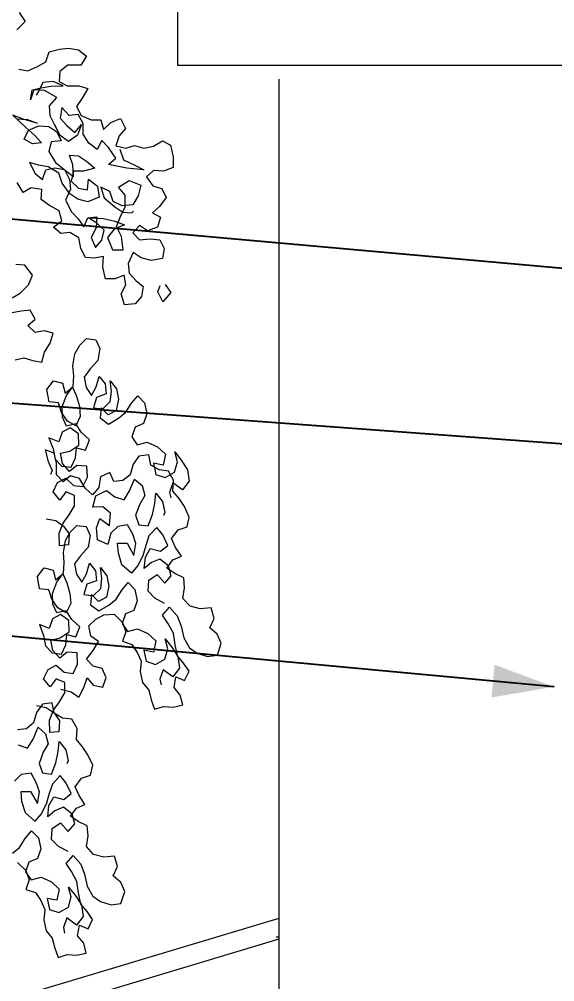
# Model space of a CAD drawing. Header units: millimetres. Extents: x 318905 to 439572, y -5133 to 105868.
# Drawn here: x 353577 to 355171, y 2795 to 5661 of the extents above; entities that cross this region are included whole.
import ezdxf

# ---------------------------------------------------------------- set-up
doc = ezdxf.new("R2010")
doc.units = ezdxf.units.MM
doc.header["$MEASUREMENT"] = 0
doc.linetypes.add('AStair_dashed', pattern=[1800, 800, -1000])
for name, color, linetype, lineweight in [('0_Stylo_No__1', 7, 'Continuous', 5), ('0_Stylo_No__98', 154, 'Continuous', 0), ('2D -  Dessin général_Stylo_No__1', 7, 'Continuous', 5), ('INTI_Etiquettes_Stylo_No__1', 7, 'Continuous', 5)]:
    doc.layers.add(name, color=color, linetype=linetype, lineweight=lineweight)
doc.layers.add('2D -  Dessin général_Stylo_No__81', color=7, linetype='Continuous', lineweight=13, true_color=0x6a6a6a)
doc.layers.add('INTI_Agencement_Stylo_No__102', color=7, linetype='Continuous', lineweight=0, true_color=0xcccccc)
doc.styles.add('STYLE_GENERE_3', font='')
doc.styles.get('STYLE_GENERE_3').set_extended_font_data('Arial')
doc.dimstyles.new('STYLE_GENERE__1', dxfattribs={"dimtxt": 200, "dimasz": 142.5, "dimexe": 0.18, "dimexo": 500, "dimgap": 0.09, "dimtad": 0, "dimtih": 1, "dimtoh": 1, "dimlfac": 0.001, "dimzin": 0, "dimdsep": 46, "dimtxsty": 'STYLE_GENERE_3', "dimblk": 'ARROWHEAD_6', "dimblk1": 'ARROWHEAD_6', "dimblk2": 'ARROWHEAD_6', "dimcen": 0.09, "dimclrd": 154, "dimclre": 154, "dimclrt": 154, "dimazin": 0, "dimtfac": 1, "dimtdec": 4, "dimtmove": 0, "dimatfit": 3, "dimfxl": 0, "dimtolj": 1, "dimtzin": 0, "dimarcsym": 0})
doc.dimstyles.new('STYLE_GENERE__3', dxfattribs={"dimtxt": 0.18, "dimasz": 182.4, "dimexe": 0.18, "dimexo": 0.0625, "dimgap": 0.09, "dimtad": 0, "dimtih": 1, "dimtoh": 1, "dimdec": 4, "dimzin": 0, "dimdsep": 46, "dimcen": 0.09, "dimadec": 0, "dimazin": 0, "dimtfac": 1, "dimtdec": 4, "dimtmove": 0, "dimatfit": 3, "dimldrblk": 'ARROWHEAD_5', "dimfxl": 0, "dimtolj": 1, "dimtzin": 0, "dimarcsym": 0})

# ---------------------------------------------------------------- blocks, each defined once
blk = doc.blocks.new('arbre6[1]', base_point=(351659.1, -542.5))
at = {"layer": 'INTI_Agencement_Stylo_No__102', "linetype": 'Continuous'}
for p, q in [((353577.1, 5680.5), (353594.3, 5653.9)), ((353594.3, 5653.9), (353570.2, 5629.5)), ((353656.1, 5534), (353665.6, 5563.5)), ((353665.6, 5563.5), (353697.1, 5571.8)), ((353697.1, 5571.8), (353723.9, 5574.7)), ((353723.9, 5574.7), (353753.1, 5569.6)), ((353753.1, 5569.6), (353777.6, 5551.1)), ((353631.8, 5520.4), (353656.1, 5534)), ((353777.6, 5551.1), (353760.7, 5524.2)), ((353575.9, 5511.8), (353602.7, 5506.7)), ((353602.7, 5506.7), (353631.8, 5520.4)), ((353697.6, 5504.9), (353695.4, 5475.4)), ((353721.8, 5523.8), (353697.6, 5504.9)), ((353760.7, 5524.2), (353721.8, 5523.8)), ((353678.4, 5475.3), (353646.8, 5472.3)), ((353707.7, 5462.2), (353678.4, 5475.3)), ((353695.4, 5475.4), (353719.8, 5462.3)), ((353620.2, 5450.7), (353610.7, 5421.1)), ((353610.7, 5421.1), (353615.3, 5450.6)), ((353615.3, 5450.6), (353642, 5456.2)), ((353651.8, 5448.3), (353620.2, 5450.7)), ((353634.8, 5445.4), (353627.6, 5434.7)), ((353646.8, 5472.3), (353634.8, 5445.4)), ((353642, 5456.2), (353671.2, 5461.8)), ((353688.5, 5427.2), (353651.8, 5448.3)), ((353671.2, 5461.8), (353707.7, 5462.2)), ((353719.8, 5462.3), (353753.9, 5462.6)), ((353753.9, 5462.6), (353780.7, 5454.8)), ((353780.7, 5454.8), (353763.9, 5425.2)), ((353666.8, 5402.9), (353688.5, 5427.2)), ((353763.9, 5425.2), (353747.1, 5401)), ((353669.4, 5373.5), (353666.8, 5402.9)), ((353703.3, 5397.9), (353698.7, 5365.7)), ((353725.4, 5374), (353703.3, 5397.9)), ((353747.1, 5401), (353761.8, 5374.3)), ((353591.7, 5362.1), (353557.5, 5375.1)), ((353557.5, 5375.1), (353596.7, 5338)), ((353569.7, 5364.5), (353601.4, 5362.2)), ((353630.7, 5351.7), (353591.7, 5362.1)), ((353601.4, 5362.2), (353630.7, 5351.7)), ((353681.8, 5346.8), (353669.4, 5373.5)), ((353698.7, 5365.7), (353718.3, 5344.5)), ((353752.1, 5376.9), (353725.4, 5374)), ((353766.9, 5350.3), (353752.1, 5376.9)), ((353761.8, 5374.3), (353791.1, 5361.2)), ((353791.1, 5361.2), (353820.3, 5361.5)), ((353820.3, 5361.5), (353827.8, 5332.1)), ((353849.6, 5353.7), (353878.7, 5364.7)), ((353878.7, 5364.7), (353893.5, 5335.4)), ((353592.1, 5303.2), (353604.1, 5330.1)), ((353596.7, 5338), (353623.6, 5314.2)), ((353604.1, 5330.1), (353635.6, 5343.7)), ((353635.6, 5343.7), (353664.8, 5341.3)), ((353664.8, 5341.3), (353689.2, 5325.5)), ((353699, 5314.9), (353681.8, 5346.8)), ((353718.3, 5344.5), (353742.8, 5323.3)), ((353742.8, 5323.3), (353762, 5347.6)), ((353762, 5347.6), (353750.1, 5315.3)), ((353767.1, 5318.2), (353766.9, 5350.3)), ((353827.8, 5332.1), (353849.6, 5353.7)), ((353893.5, 5335.4), (353874.2, 5313.8)), ((353616.5, 5290), (353592.1, 5303.2)), ((353623.6, 5314.2), (353643.3, 5292.9)), ((353689.2, 5325.5), (353701.6, 5298.8)), ((353723.5, 5296.3), (353699, 5314.9)), ((353750.1, 5315.3), (353723.5, 5296.3)), ((353784.4, 5291.5), (353767.1, 5318.2)), ((353874.2, 5313.8), (353864.7, 5284.2)), ((353643.3, 5292.9), (353616.5, 5290)), ((353672.4, 5295.9), (353665.4, 5266.4)), ((353701.6, 5298.8), (353672.4, 5295.9)), ((353808.8, 5273), (353784.4, 5291.5)), ((353823.2, 5299.9), (353808.8, 5273)), ((353842.8, 5278.7), (353823.2, 5299.9)), ((353865, 5246.8), (353842.8, 5278.7)), ((353864.7, 5284.2), (353893.9, 5276.5)), ((353876.9, 5273.6), (353886.9, 5241.6)), ((353893.9, 5276.5), (353920.6, 5284.7)), ((353920.6, 5284.7), (353947.5, 5277)), ((353947.5, 5277), (353976.6, 5282.6)), ((353976.6, 5282.6), (354003.2, 5298.9)), ((354003.2, 5298.9), (354027.7, 5285.7)), ((354027.7, 5285.7), (354035.2, 5251)), ((353665.4, 5266.4), (353685.1, 5234.4)), ((353736.2, 5226.9), (353726.2, 5256.2)), ((353726.2, 5256.2), (353753, 5253.8)), ((353753, 5253.8), (353777.5, 5237.9)), ((353843.2, 5227.8), (353865, 5246.8)), ((354035.2, 5251), (354035.5, 5218.9)), ((353634, 5225.9), (353607.2, 5233.7)), ((353607.2, 5233.7), (353624.5, 5201.8)), ((353663.3, 5220.9), (353634, 5225.9)), ((353656, 5212.8), (353682.7, 5218.4)), ((353695, 5202.4), (353663.3, 5220.9)), ((353682.7, 5218.4), (353712, 5213.3)), ((353685.1, 5234.4), (353714.4, 5210.6)), ((353738.9, 5192.1), (353736.2, 5226.9)), ((353801.9, 5216.8), (353768, 5208.4)), ((353777.5, 5237.9), (353801.9, 5216.8)), ((353896.8, 5217.6), (353843.2, 5227.8)), ((353886.9, 5241.6), (353921.1, 5225.9)), ((353947.9, 5212.7), (353896.8, 5217.6)), ((353921.1, 5225.9), (353947.9, 5212.7)), ((354035.5, 5218.9), (354006.4, 5207.9)), ((353624.5, 5201.8), (353646.5, 5183.2)), ((353646.5, 5183.2), (353656, 5212.8)), ((353705, 5173.1), (353695, 5202.4)), ((353712, 5213.3), (353726.8, 5184)), ((353714.4, 5210.6), (353738.9, 5192.1)), ((353738.8, 5208.2), (353731.7, 5178.6)), ((353768, 5208.4), (353738.8, 5208.2)), ((353977.1, 5210.3), (353955.4, 5191.4)), ((353955.4, 5191.4), (353975.1, 5164.8)), ((354006.4, 5207.9), (353977.1, 5210.3)), ((353588.4, 5145.2), (353571.2, 5174.5)), ((353612.6, 5158.8), (353588.4, 5145.2)), ((353644.3, 5153.8), (353612.6, 5158.8)), ((353727.1, 5141.1), (353705, 5173.1)), ((353726.8, 5184), (353729.4, 5154.5)), ((353731.7, 5178.6), (353753.7, 5157.4)), ((353780.5, 5152.3), (353782.7, 5184.5)), ((353782.7, 5184.5), (353809.6, 5163.3)), ((353809.6, 5163.3), (353814.8, 5131.2)), ((353846.3, 5147.6), (353819.4, 5160.7)), ((353819.4, 5160.7), (353829.4, 5128.7)), ((353872.9, 5161.2), (353904.4, 5180.2)), ((353892.5, 5137.3), (353872.9, 5161.2)), ((353904.4, 5180.2), (353938.5, 5167.1)), ((353938.5, 5167.1), (353931.5, 5135)), ((353975.1, 5164.8), (354001.9, 5157)), ((353642.1, 5124.3), (353644.3, 5153.8)), ((353729.4, 5154.5), (353715.1, 5122.3)), ((353751.5, 5125.3), (353727.1, 5141.1)), ((353753.7, 5157.4), (353780.5, 5152.3)), ((353814.8, 5131.2), (353780.8, 5117.5)), ((353856.2, 5118.2), (353846.3, 5147.6)), ((353892.8, 5102.5), (353892.5, 5137.3)), ((353931.5, 5135), (353914.7, 5108)), ((354014.2, 5130.3), (353995, 5103.4)), ((354001.9, 5157), (354014.2, 5130.3)), ((353666.6, 5105.8), (353642.1, 5124.3)), ((353695.9, 5090), (353666.6, 5105.8)), ((353715.1, 5122.3), (353732.4, 5087.6)), ((353780.8, 5117.5), (353751.5, 5125.3)), ((353829.4, 5128.7), (353861.2, 5102.2)), ((353883.1, 5105.1), (353856.2, 5118.2)), ((353861.2, 5102.2), (353885.6, 5086.4)), ((353878.4, 5072.9), (353892.8, 5102.5)), ((353914.7, 5108), (353883.1, 5105.1)), ((353995, 5103.4), (353973.2, 5084.5)), ((353703.4, 5060.6), (353695.9, 5090)), ((353732.4, 5087.6), (353752, 5066.4)), ((353781.2, 5069.4), (353807.9, 5072.3)), ((353807.9, 5072.3), (353805.7, 5040.1)), ((353866.5, 5043.4), (353878.4, 5072.9)), ((353885.6, 5086.4), (353912.4, 5083.9)), ((353912.4, 5083.9), (353917.2, 5089.3)), ((353973.2, 5084.5), (353997.6, 5071.3)), ((353679.2, 5041.7), (353703.4, 5060.6)), ((353752, 5066.4), (353769.2, 5042.5)), ((353769.2, 5042.5), (353781.2, 5069.4)), ((353808, 5053.5), (353783.6, 5069.4)), ((353783.6, 5069.4), (353827.4, 5067.1)), ((353830.1, 5032.3), (353808, 5053.5)), ((353827.4, 5067.1), (353861.5, 5059.4)), ((353890.8, 5048.9), (353859.3, 5035.3)), ((353861.5, 5059.4), (353890.8, 5048.9)), ((353881.3, 5014), (353866.5, 5043.4)), ((353934.6, 5046.6), (353915.3, 5025.1)), ((353959, 5030.8), (353934.6, 5046.6)), ((353997.6, 5071.3), (353988.1, 5041.8)), ((353701.2, 5023.1), (353679.2, 5041.7)), ((353728, 5026), (353701.2, 5023.1)), ((353754.8, 5010.2), (353728, 5026)), ((353805.7, 5040.1), (353791.3, 5010.6)), ((353823, 5002.8), (353830.1, 5032.3)), ((353859.3, 5035.3), (353840, 5011)), ((353915.3, 5025.1), (353934.9, 5003.8)), ((353988.1, 5041.8), (353959, 5030.8)), ((353759.9, 4978.2), (353754.8, 5010.2)), ((353791.3, 5010.6), (353803.7, 4981.2)), ((353803.7, 4981.2), (353823, 5002.8)), ((353840, 5011), (353854.8, 4973.7)), ((353886.5, 4973.9), (353881.3, 5014)), ((353934.9, 5003.8), (353966.5, 5006.8)), ((353966.5, 5006.8), (353995.7, 5004.4)), ((353995.7, 5004.4), (354008.1, 4977.7)), ((353774.7, 4951.5), (353759.9, 4978.2)), ((353854.8, 4973.7), (353886.5, 4973.9)), ((353915.7, 4966.2), (353901.4, 4933.9)), ((353940.2, 4950.3), (353915.7, 4966.2)), ((354008.1, 4977.7), (354003.4, 4948.2)), ((353593.9, 4928.4), (353567.2, 4930.8)), ((353801.5, 4949.1), (353774.7, 4951.5)), ((353828.2, 4954.7), (353801.5, 4949.1)), ((353826, 4922.5), (353828.2, 4954.7)), ((353901.4, 4933.9), (353904, 4904.5)), ((353969.4, 4942.6), (353940.2, 4950.3)), ((354003.4, 4948.2), (353969.4, 4942.6)), ((353616, 4899.1), (353593.9, 4928.4)), ((353833.6, 4887.8), (353826, 4922.5)), ((353904, 4904.5), (353923.6, 4883.3)), ((353604.1, 4869.6), (353616, 4899.1)), ((353862.8, 4888.1), (353833.6, 4887.8)), ((353889.5, 4899), (353862.8, 4888.1)), ((353894.5, 4869.6), (353889.5, 4899)), ((353923.6, 4883.3), (353945.7, 4864.7)), ((353555.7, 4831.7), (353580, 4845.3)), ((353580, 4845.3), (353604.1, 4869.6)), ((353880.2, 4842.7), (353894.5, 4869.6)), ((353890.1, 4810.7), (353880.2, 4842.7)), ((353945.7, 4864.7), (353941, 4835.2)), ((353989.6, 4849.1), (353996.7, 4867.9)), ((354004.4, 4819.8), (353989.6, 4849.1)), ((354028.5, 4846.7), (354004.4, 4819.8)), ((354011.3, 4870.7), (354028.5, 4846.7)), ((353941, 4835.2), (353921.7, 4813.7)), ((353582.8, 4791.8), (353556.1, 4786.2)), ((353609.5, 4794.7), (353582.8, 4791.8)), ((353624.3, 4768), (353609.5, 4794.7)), ((353921.7, 4813.7), (353890.1, 4810.7)), ((353602.6, 4749.1), (353624.3, 4768)), ((353624.6, 4727.9), (353602.6, 4749.1)), ((353651.3, 4733.5), (353624.6, 4727.9)), ((353678.2, 4725.7), (353651.3, 4733.5)), ((353668.6, 4696.2), (353678.2, 4725.7)), ((353757.3, 4690.1), (353777.6, 4710.1)), ((353777.6, 4710.1), (353805.1, 4706.7)), ((353805.1, 4706.7), (353817.1, 4680.2)), ((353651.8, 4669.3), (353668.6, 4696.2)), ((353742.9, 4664.7), (353757.3, 4690.1)), ((353817.1, 4680.2), (353811.1, 4644.8)), ((353564.4, 4647.1), (353591.1, 4652.6)), ((353591.1, 4652.6), (353617.9, 4644.9)), ((353617.9, 4644.9), (353644.7, 4639.7)), ((353644.7, 4639.7), (353651.8, 4669.3)), ((353737, 4629.3), (353742.9, 4664.7)), ((353811.1, 4644.8), (353788, 4619.8)), ((353739.4, 4599.5), (353737, 4629.3)), ((353788, 4619.8), (353770.3, 4595.2)), ((353737.6, 4566.9), (353739.4, 4599.5)), ((353770.3, 4595.2), (353776, 4564.5)), ((353806.4, 4566.3), (353814.9, 4597.1)), ((353814.9, 4597.1), (353833, 4574.8)), ((353851.2, 4552.5), (353847.5, 4584.6)), ((353847.5, 4584.6), (353867, 4560)), ((353659.6, 4558.2), (353679.4, 4584.1)), ((353665.8, 4521.6), (353659.6, 4558.2)), ((353679.4, 4584.1), (353706.2, 4577.1)), ((353706.2, 4577.1), (353714, 4547.8)), ((353714, 4547.8), (353737.6, 4566.9)), ((353717.8, 4541), (353735.5, 4565.5)), ((353735.5, 4565.5), (353747.4, 4539)), ((353776, 4564.5), (353792, 4540.9)), ((353792, 4540.9), (353806.4, 4566.3)), ((353833, 4574.8), (353835.4, 4545)), ((353867, 4560), (353872.7, 4529.3)), ((353705.1, 4507.3), (353717.8, 4541)), ((353747.4, 4539), (353756.5, 4507.4)), ((353806.7, 4535), (353798.2, 4504.2)), ((353835.4, 4545), (353806.7, 4535)), ((353848.1, 4522.2), (353851.2, 4552.5)), ((353872.7, 4529.3), (353865.4, 4496.2)), ((353910.7, 4517.4), (353929.7, 4539.6)), ((353929.7, 4539.6), (353949.9, 4518.7)), ((353693.4, 4518.2), (353665.8, 4521.6)), ((353703.2, 4490.3), (353693.4, 4518.2)), ((353705.4, 4476.1), (353705.1, 4507.3)), ((353756.5, 4507.4), (353758.8, 4477.6)), ((353798.2, 4504.2), (353825.8, 4500.8)), ((353821.2, 4504), (353818.1, 4473.7)), ((353841.4, 4483.1), (353821.2, 4504)), ((353825.8, 4500.8), (353848.1, 4522.2)), ((353894.3, 4490.6), (353910.7, 4517.4)), ((353949.9, 4518.7), (353956.9, 4485.7)), ((353720.6, 4464.3), (353703.2, 4490.3)), ((353717.4, 4449.6), (353705.4, 4476.1)), ((353758.8, 4477.6), (353745.7, 4449.9)), ((353818.1, 4473.7), (353842.5, 4455.6)), ((353865.4, 4496.2), (353841.4, 4483.1)), ((353842.5, 4455.6), (353872.8, 4472.9)), ((353872.8, 4472.9), (353894.3, 4490.6)), ((353956.9, 4485.7), (353947.2, 4457.2)), ((353728.7, 4444.7), (353704.6, 4431.6)), ((353745.2, 4455.9), (353717.4, 4449.6)), ((353745.7, 4449.9), (353720.6, 4464.3)), ((353753, 4426.6), (353728.7, 4444.7)), ((353762.6, 4429.9), (353745.2, 4455.9)), ((353921.8, 4446.3), (353912.1, 4417.8)), ((353947.2, 4457.2), (353921.8, 4446.3)), ((353694.8, 4403), (353665.5, 4414.6)), ((353665.5, 4414.6), (353677.9, 4382.1)), ((353704.6, 4431.6), (353694.8, 4403)), ((353754.6, 4393.1), (353753, 4426.6)), ((353786.1, 4408.1), (353762.6, 4429.9)), ((353912.1, 4417.8), (353928.1, 4394.1)), ((353727.6, 4374.9), (353754.6, 4393.1)), ((353744.5, 4354.9), (353747.6, 4385.2)), ((353747.6, 4385.2), (353774.3, 4378.2)), ((353774.3, 4378.2), (353786.1, 4408.1)), ((353928.1, 4394.1), (353958.1, 4401.8)), ((353958.1, 4401.8), (353988.7, 4387.9)), ((353988.7, 4387.9), (354012.2, 4366.1)), ((353680.6, 4368.4), (353654.6, 4379.1)), ((353654.6, 4379.1), (353662.8, 4343.9)), ((353677.9, 4382.1), (353683.6, 4351.4)), ((353688.3, 4339.1), (353680.6, 4368.4)), ((353699.7, 4368.6), (353727.6, 4374.9)), ((353705.4, 4337.9), (353699.7, 4368.6)), ((353933.4, 4360.1), (353915.7, 4335.6)), ((353962.6, 4364.1), (353933.4, 4360.1)), ((353968.3, 4333.4), (353962.6, 4364.1)), ((354012.2, 4366.1), (354005, 4332.9)), ((354047.9, 4343.1), (354040.1, 4372.4)), ((354040.1, 4372.4), (354059.5, 4347.8)), ((353662.8, 4343.9), (353674.8, 4317.4)), ((353683.6, 4351.4), (353703.8, 4330.6)), ((353687.8, 4304.2), (353688.3, 4339.1)), ((353703.8, 4330.6), (353731.4, 4327.2)), ((353726.9, 4314.7), (353705.4, 4337.9)), ((353748.5, 4332.4), (353726.9, 4314.7)), ((353731.4, 4327.2), (353744.5, 4354.9)), ((353778.1, 4330.5), (353748.5, 4332.4)), ((353779.7, 4297), (353778.1, 4330.5)), ((353915.7, 4335.6), (353907.2, 4304.8)), ((353993.5, 4319), (353968.3, 4333.4)), ((354005, 4332.9), (353976.2, 4338.6)), ((353976.2, 4338.6), (353983.2, 4305.6)), ((354039.4, 4312.2), (354047.9, 4343.1)), ((354059.5, 4347.8), (354078.2, 4319.5)), ((353674.8, 4317.4), (353670.3, 4304.9)), ((353708, 4283.3), (353687.8, 4304.2)), ((353729.6, 4301), (353708, 4283.3)), ((353756.3, 4293.9), (353729.6, 4301)), ((353819.3, 4298.8), (353814.1, 4267)), ((353846.7, 4311), (353819.3, 4298.8)), ((353858.6, 4284.5), (353846.7, 4311)), ((353907.2, 4304.8), (353885.7, 4287.1)), ((353983.2, 4305.6), (354011.2, 4296.3)), ((354021, 4315.7), (353993.5, 4319)), ((354011.2, 4296.3), (354039.4, 4312.2)), ((354036.3, 4288.3), (354021, 4315.7)), ((354078.2, 4319.5), (354083.1, 4285.1)), ((353678.2, 4253.6), (353691.3, 4281.3)), ((353691.3, 4281.3), (353715.4, 4294.4)), ((353715.4, 4294.4), (353739, 4272.6)), ((353739, 4272.6), (353766.6, 4269.3)), ((353772.9, 4264.3), (353756.3, 4293.9)), ((353766.6, 4269.3), (353779.7, 4297)), ((353885.7, 4287.1), (353858.6, 4284.5)), ((353905.6, 4256.6), (353920.3, 4291.6)), ((353920.3, 4291.6), (353942.6, 4272.1)), ((353942.6, 4272.1), (353950.4, 4242.8)), ((354034.3, 4280.5), (354024.5, 4251.9)), ((354063.3, 4259.2), (354034.3, 4280.5)), ((354034.5, 4255.7), (354036.3, 4288.3)), ((354083.1, 4285.1), (354063.3, 4259.2)), ((353697.7, 4229), (353678.2, 4253.6)), ((353715.4, 4253.6), (353697.7, 4229)), ((353741.3, 4242.8), (353715.4, 4253.6)), ((353741.6, 4211.6), (353741.3, 4242.8)), ((353795.2, 4244.8), (353772.9, 4264.3)), ((353814.1, 4267), (353795.2, 4244.8)), ((353795.9, 4207.6), (353805.2, 4242.1)), ((353805.2, 4242.1), (353836.8, 4257.2)), ((353836.8, 4257.2), (353861.1, 4239.1)), ((353889.2, 4229.7), (353905.6, 4256.6)), ((353950.4, 4242.8), (353936, 4217.4)), ((353980.6, 4219.3), (353983.7, 4249.6)), ((353983.7, 4249.6), (354003.1, 4225)), ((354024.5, 4251.9), (354028, 4235.4)), ((354052.7, 4233.4), (354034.5, 4255.7)), ((353861.1, 4239.1), (353889.2, 4229.7)), ((353936, 4217.4), (353923.4, 4183.8)), ((353973.4, 4186.1), (353980.6, 4219.3)), ((354003.1, 4225), (354010.1, 4192.1)), ((354068.7, 4209.7), (354052.7, 4233.4)), ((353707.5, 4160.3), (353725.2, 4184.8)), ((353725.2, 4184.8), (353741.6, 4211.6)), ((353826.3, 4209.3), (353795.9, 4207.6)), ((353848.6, 4189.8), (353826.3, 4209.3)), ((353846, 4153.5), (353848.6, 4189.8)), ((353923.4, 4183.8), (353933.2, 4155.9)), ((353960.8, 4152.5), (353973.4, 4186.1)), ((354010.1, 4192.1), (354006.4, 4183.3)), ((354083.2, 4178.6), (354068.7, 4209.7)), ((353657.3, 4173.5), (353686.1, 4167.9)), ((353686.1, 4167.9), (353709.2, 4152)), ((353695.6, 4130.3), (353707.5, 4160.3)), ((353807.3, 4146.2), (353817.1, 4174.8)), ((353817.1, 4174.8), (353846, 4153.5)), ((353899.4, 4155), (353870.3, 4151)), ((353914.7, 4127.7), (353899.4, 4155)), ((353933.2, 4155.9), (353960.8, 4152.5)), ((354076.8, 4149.2), (354083.2, 4178.6)), ((353696.4, 4093.1), (353695.6, 4130.3)), ((353709.2, 4152), (353725.3, 4128.3)), ((353714.2, 4108.5), (353728.6, 4133.9)), ((353725.3, 4128.3), (353723.5, 4095.7)), ((353728.6, 4133.9), (353748.8, 4153.8)), ((353748.8, 4153.8), (353776.4, 4150.5)), ((353776.4, 4150.5), (353788.3, 4124)), ((353810.1, 4110.4), (353807.3, 4146.2)), ((353850, 4131.1), (353840.7, 4096.5)), ((353870.3, 4151), (353850, 4131.1)), ((353924.5, 4099.8), (353914.7, 4127.7)), ((353986.3, 4147.7), (353963.1, 4122.7)), ((354004.4, 4125.4), (353986.3, 4147.7)), ((354030.4, 4114.7), (354050.2, 4140.6)), ((354050.2, 4140.6), (354076.8, 4149.2)), ((353708.3, 4073.1), (353714.2, 4108.5)), ((353788.3, 4124), (353782.4, 4088.6)), ((353840.7, 4096.5), (353810.1, 4110.4)), ((353869.9, 4100.5), (353898.3, 4100.9)), ((353872.2, 4070.7), (353869.9, 4100.5)), ((353898.3, 4100.9), (353918.6, 4064.4)), ((353918.6, 4064.4), (353924.5, 4099.8)), ((353963.1, 4122.7), (353953.4, 4094.1)), ((354018.9, 4094.4), (354004.4, 4125.4)), ((354042.3, 4088.2), (354030.4, 4114.7)), ((353723.5, 4095.7), (353696.4, 4093.1)), ((353710.6, 4043.2), (353708.3, 4073.1)), ((353782.4, 4088.6), (353759.3, 4063.5)), ((353882.6, 4036.9), (353872.2, 4070.7)), ((353953.4, 4094.1), (353944.9, 4063.3)), ((353952.9, 4059.2), (353967.2, 4084.6)), ((353967.2, 4084.6), (353997.3, 4076.7)), ((353997.3, 4076.7), (354018.9, 4094.4)), ((354059.6, 4062.2), (354042.3, 4088.2)), ((353708.8, 4010.6), (353710.6, 4043.2)), ((353759.3, 4063.5), (353741.5, 4039)), ((353777.7, 4010), (353786.2, 4040.9)), ((353786.2, 4040.9), (353804.3, 4018.6)), ((353944.9, 4063.3), (353929.7, 4034.2)), ((353949, 4025.2), (353952.9, 4059.2)), ((353970.5, 4042.9), (353949, 4025.2)), ((353995.9, 4053.7), (353970.5, 4042.9)), ((354021.5, 4033.4), (353995.9, 4053.7)), ((354016.6, 4026.9), (354034.3, 4051.4)), ((354034.3, 4051.4), (354059.6, 4062.2)), ((353630.9, 4002), (353650.7, 4027.9)), ((353650.7, 4027.9), (353677.5, 4020.8)), ((353677.5, 4020.8), (353685.2, 3991.5)), ((353741.5, 4039), (353747.2, 4008.3)), ((353804.3, 4018.6), (353806.7, 3988.8)), ((353822.4, 3996.3), (353818.8, 4028.4)), ((353818.8, 4028.4), (353838.2, 4003.8)), ((353910.7, 4011.9), (353882.6, 4036.9)), ((353929.7, 4034.2), (353910.7, 4011.9)), ((354039.7, 4011.1), (354016.6, 4026.9)), ((354029.3, 4004.1), (354021.5, 4033.4)), ((353637.1, 3965.3), (353630.9, 4002)), ((353676.4, 3951.1), (353689, 3984.7)), ((353685.2, 3991.5), (353708.8, 4010.6)), ((353689, 3984.7), (353706.8, 4009.2)), ((353706.8, 4009.2), (353718.7, 3982.7)), ((353747.2, 4008.3), (353763.3, 3984.6)), ((353763.3, 3984.6), (353777.7, 4010)), ((353806.7, 3988.8), (353778, 3978.8)), ((353819.4, 3965.9), (353822.4, 3996.3)), ((353838.2, 4003.8), (353843.9, 3973.1)), ((353882, 3961.1), (353901, 3983.4)), ((353901, 3983.4), (353921.2, 3962.5)), ((353960.9, 3957.9), (353962.7, 3990.5)), ((353962.7, 3990.5), (353987.6, 4007.3)), ((353987.6, 4007.3), (354010.3, 3981.8)), ((354010.3, 3981.8), (354029.3, 4004.1)), ((354066.9, 3998), (354039.7, 4011.1)), ((354069.3, 3968.2), (354066.9, 3998)), ((353664.6, 3961.9), (353637.1, 3965.3)), ((353674.5, 3934), (353664.6, 3961.9)), ((353718.7, 3982.7), (353727.7, 3951.2)), ((353778, 3978.8), (353769.5, 3947.9)), ((353797, 3944.6), (353819.4, 3965.9)), ((353843.9, 3973.1), (353836.7, 3940)), ((353865.6, 3934.3), (353882, 3961.1)), ((353921.2, 3962.5), (353928.2, 3929.5)), ((353981.1, 3937), (353960.9, 3957.9)), ((354064.1, 3936.5), (354069.3, 3968.2)), ((353691.8, 3908.1), (353674.5, 3934)), ((353676.7, 3919.8), (353676.4, 3951.1)), ((353727.7, 3951.2), (353730.1, 3921.3)), ((353769.5, 3947.9), (353797, 3944.6)), ((353792.4, 3947.7), (353789.4, 3917.4)), ((353812.6, 3926.8), (353792.4, 3947.7)), ((353836.7, 3940), (353812.6, 3926.8)), ((353844, 3916.6), (353865.6, 3934.3)), ((353928.2, 3929.5), (353918.4, 3900.9)), ((354009.6, 3921.7), (353981.1, 3937)), ((354085.6, 3913.3), (354064.1, 3936.5)), ((353688.6, 3893.3), (353676.7, 3919.8)), ((353716.5, 3899.6), (353688.6, 3893.3)), ((353717, 3893.7), (353691.8, 3908.1)), ((353733.9, 3873.6), (353716.5, 3899.6)), ((353730.1, 3921.3), (353717, 3893.7)), ((353789.4, 3917.4), (353813.7, 3899.3)), ((353813.7, 3899.3), (353844, 3916.6)), ((353918.4, 3900.9), (353893.1, 3890.1)), ((354003.7, 3886.3), (354024.7, 3909.9)), ((354024.7, 3909.9), (354047.5, 3884.4)), ((354115.7, 3905.4), (354085.6, 3913.3)), ((354148.2, 3908.5), (354115.7, 3905.4)), ((354157.3, 3876.9), (354148.2, 3908.5)), ((353675.9, 3875.3), (353666.1, 3846.7)), ((353699.9, 3888.4), (353675.9, 3875.3)), ((353724.3, 3870.3), (353699.9, 3888.4)), ((353725.9, 3836.8), (353724.3, 3870.3)), ((353757.4, 3851.9), (353733.9, 3873.6)), ((353784.5, 3854.5), (353804.8, 3874.4)), ((353804.8, 3874.4), (353828.9, 3887.5)), ((353828.9, 3887.5), (353859.3, 3889.3)), ((353859.3, 3889.3), (353884.1, 3865.2)), ((353893.1, 3890.1), (353883.3, 3861.5)), ((354019.7, 3862.6), (354003.7, 3886.3)), ((354047.5, 3884.4), (354058.6, 3854.3)), ((354144.2, 3849.2), (354157.3, 3876.9)), ((353666.1, 3846.7), (353636.8, 3858.4)), ((353636.8, 3858.4), (353649.2, 3825.9)), ((353745.6, 3821.9), (353757.4, 3851.9)), ((353790.2, 3823.8), (353784.5, 3854.5)), ((353883.3, 3861.5), (353899.4, 3837.8)), ((353884.1, 3865.2), (353894, 3837.3)), ((353899.4, 3837.8), (353929.4, 3845.5)), ((353929.4, 3845.5), (353959.9, 3831.6)), ((354036.3, 3832.9), (354019.7, 3862.6)), ((354058.6, 3854.3), (354066.9, 3819)), ((354166.5, 3829.7), (354144.2, 3849.2)), ((353649.2, 3825.9), (353654.9, 3795.2)), ((353671, 3812.4), (353698.9, 3818.6)), ((353676.7, 3781.7), (353671, 3812.4)), ((353698.9, 3818.6), (353725.9, 3836.8)), ((353715.8, 3798.6), (353718.8, 3829)), ((353718.8, 3829), (353745.6, 3821.9)), ((353813.3, 3808), (353790.2, 3823.8)), ((353894, 3837.3), (353884.2, 3808.7)), ((353959.9, 3831.6), (353983.5, 3809.8)), ((354019.2, 3786.8), (354011.4, 3816.1)), ((354011.4, 3816.1), (354030.8, 3791.5)), ((354041.2, 3798.5), (354036.3, 3832.9)), ((354066.9, 3819), (354083.4, 3789.4)), ((354178.4, 3803.3), (354166.5, 3829.7)), ((353654.9, 3795.2), (353675.1, 3774.3)), ((353702.7, 3770.9), (353715.8, 3798.6)), ((353796.9, 3781.2), (353813.3, 3808)), ((353884.2, 3808.7), (353912.3, 3799.4)), ((353912.3, 3799.4), (353928.3, 3775.7)), ((353976.3, 3776.7), (353947.5, 3782.4)), ((353947.5, 3782.4), (353954.4, 3749.4)), ((353983.5, 3809.8), (353976.3, 3776.7)), ((354010.7, 3756), (354019.2, 3786.8)), ((354030.8, 3791.5), (354049.4, 3763.3)), ((354048.2, 3765.6), (354041.2, 3798.5)), ((354083.4, 3789.4), (354106.5, 3773.5)), ((354167, 3767.3), (354178.4, 3803.3)), ((353675.1, 3774.3), (353702.7, 3770.9)), ((353698.2, 3758.5), (353676.7, 3781.7)), ((353719.7, 3776.2), (353698.2, 3758.5)), ((353749.4, 3774.2), (353719.7, 3776.2)), ((353750.9, 3740.7), (353749.4, 3774.2)), ((353777.1, 3755.2), (353796.9, 3781.2)), ((353797.3, 3734.3), (353777.1, 3755.2)), ((353928.3, 3775.7), (353940.2, 3749.2)), ((353982.5, 3740), (354010.7, 3756)), ((354066.3, 3743.3), (354048.2, 3765.6)), ((354049.4, 3763.3), (354054.3, 3728.9)), ((354106.5, 3773.5), (354137.9, 3763.3)), ((354137.9, 3763.3), (354167, 3767.3)), ((353649.5, 3697.4), (353662.6, 3725)), ((353662.6, 3725), (353686.7, 3738.2)), ((353686.7, 3738.2), (353710.3, 3716.4)), ((353737.8, 3713), (353750.9, 3740.7)), ((353824.1, 3727.3), (353797.3, 3734.3)), ((353836, 3700.8), (353824.1, 3727.3)), ((353940.2, 3749.2), (353937.2, 3718.9)), ((353954.4, 3749.4), (353982.5, 3740)), ((354054.3, 3728.9), (354034.5, 3703)), ((354082.4, 3719.6), (354066.3, 3743.3)), ((353668.9, 3672.8), (353649.5, 3697.4)), ((353686.7, 3697.3), (353668.9, 3672.8)), ((353712.6, 3686.6), (353686.7, 3697.3)), ((353710.3, 3716.4), (353737.8, 3713)), ((353769.5, 3671.6), (353779.2, 3700.2)), ((353779.2, 3700.2), (353797.4, 3677.9)), ((353826.2, 3672.2), (353836, 3700.8)), ((353937.2, 3718.9), (353944.2, 3685.9)), ((354005.6, 3724.2), (353995.8, 3695.7)), ((354034.5, 3703), (354005.6, 3724.2)), ((354038.2, 3670.9), (354043.3, 3702.6)), ((354043.3, 3702.6), (354069.3, 3691.9)), ((354069.3, 3691.9), (354082.4, 3719.6)), ((353712.9, 3655.4), (353712.6, 3686.6)), ((353754.3, 3642.5), (353769.5, 3671.6)), ((353797.4, 3677.9), (353826.2, 3672.2)), ((353944.2, 3685.9), (353962.3, 3663.6)), ((353995.8, 3695.7), (353999.3, 3679.2)), ((354056.3, 3648.6), (354038.2, 3670.9)), ((353696.5, 3628.6), (353712.9, 3655.4)), ((353701.1, 3666.3), (353731.2, 3658.3)), ((353731.2, 3658.3), (353754.3, 3642.5)), ((353962.3, 3663.6), (353970.1, 3634.3)), ((354064.1, 3619.3), (354056.3, 3648.6)), ((353646.1, 3621.2), (353628.4, 3596.7)), ((353628.6, 3617.3), (353657.4, 3611.6)), ((353675.3, 3625.2), (353646.1, 3621.2)), ((353657.4, 3611.6), (353680.5, 3595.8)), ((353681, 3594.5), (353675.3, 3625.2)), ((353678.7, 3604), (353696.5, 3628.6)), ((353970.1, 3634.3), (353979.9, 3606.4)), ((353979.9, 3606.4), (354006.6, 3615)), ((354006.6, 3615), (354036.2, 3613)), ((354036.2, 3613), (354064.1, 3619.3)), ((353628.4, 3596.7), (353619.9, 3565.9)), ((353666.9, 3574.1), (353678.7, 3604)), ((353680.5, 3595.8), (353696.6, 3572.1)), ((353706.1, 3580.1), (353681, 3594.5)), ((353619.9, 3565.9), (353598.4, 3548.2)), ((353667.7, 3536.9), (353666.9, 3574.1)), ((353696.6, 3572.1), (353694.8, 3539.5)), ((353733.7, 3576.8), (353706.1, 3580.1)), ((353749, 3549.4), (353733.7, 3576.8)), ((353598.4, 3548.2), (353571.3, 3545.6)), ((353618.3, 3517.7), (353633, 3552.7)), ((353633, 3552.7), (353655.3, 3533.2)), ((353655.3, 3533.2), (353663, 3503.9)), ((353694.8, 3539.5), (353667.7, 3536.9)), ((353747.2, 3516.8), (353749, 3549.4)), ((353573.8, 3500.2), (353601.8, 3490.8)), ((353601.8, 3490.8), (353618.3, 3517.7)), ((353663, 3503.9), (353648.7, 3478.5)), ((353693.3, 3480.4), (353696.3, 3510.7)), ((353696.3, 3510.7), (353715.8, 3486.1)), ((353765.3, 3494.5), (353747.2, 3516.8)), ((353648.7, 3478.5), (353636, 3444.9)), ((353686.1, 3447.2), (353693.3, 3480.4)), ((353715.8, 3486.1), (353722.7, 3453.2)), ((353781.4, 3470.8), (353765.3, 3494.5)), ((353795.9, 3439.7), (353781.4, 3470.8)), ((353636, 3444.9), (353645.9, 3417)), ((353673.4, 3413.6), (353686.1, 3447.2)), ((353722.7, 3453.2), (353719.1, 3444.4)), ((353789.5, 3410.3), (353795.9, 3439.7)), ((353582.9, 3412.1), (353562.7, 3392.2)), ((353612.1, 3416.1), (353582.9, 3412.1)), ((353627.4, 3388.8), (353612.1, 3416.1)), ((353645.9, 3417), (353673.4, 3413.6)), ((353762.8, 3401.7), (353789.5, 3410.3)), ((353637.2, 3360.9), (353627.4, 3388.8)), ((353675.8, 3383.8), (353666, 3355.2)), ((353698.9, 3408.8), (353675.8, 3383.8)), ((353717.1, 3386.5), (353698.9, 3408.8)), ((353731.5, 3355.5), (353717.1, 3386.5)), ((353743, 3375.8), (353762.8, 3401.7)), ((353582.6, 3361.6), (353610.9, 3362)), ((353584.9, 3331.8), (353582.6, 3361.6)), ((353610.9, 3362), (353631.3, 3325.5)), ((353631.3, 3325.5), (353637.2, 3360.9)), ((353666, 3355.2), (353657.6, 3324.4)), ((353710, 3337.8), (353731.5, 3355.5)), ((353755, 3349.3), (353743, 3375.8)), ((353595.2, 3298), (353584.9, 3331.8)), ((353657.6, 3324.4), (353642.4, 3295.3)), ((353665.5, 3320.3), (353679.9, 3345.7)), ((353679.9, 3345.7), (353710, 3337.8)), ((353772.3, 3323.3), (353755, 3349.3)), ((353623.4, 3273), (353595.2, 3298)), ((353642.4, 3295.3), (353623.4, 3273)), ((353661.7, 3286.3), (353665.5, 3320.3)), ((353683.2, 3304), (353661.7, 3286.3)), ((353708.6, 3314.8), (353683.2, 3304)), ((353734.2, 3294.5), (353708.6, 3314.8)), ((353729.2, 3288), (353747, 3312.5)), ((353747, 3312.5), (353772.3, 3323.3)), ((353675.3, 3251.6), (353700.2, 3268.4)), ((353700.2, 3268.4), (353723, 3242.9)), ((353752.3, 3272.2), (353729.2, 3288)), ((353742, 3265.2), (353734.2, 3294.5)), ((353779.6, 3259.1), (353752.3, 3272.2)), ((353594.7, 3222.2), (353613.7, 3244.5)), ((353613.7, 3244.5), (353633.9, 3223.6)), ((353673.5, 3219), (353675.3, 3251.6)), ((353723, 3242.9), (353742, 3265.2)), ((353781.9, 3229.3), (353779.6, 3259.1)), ((353578.2, 3195.4), (353594.7, 3222.2)), ((353633.9, 3223.6), (353640.8, 3190.6)), ((353693.8, 3198.1), (353673.5, 3219)), ((353776.8, 3197.6), (353781.9, 3229.3)), ((353556.7, 3177.7), (353578.2, 3195.4)), ((353640.8, 3190.6), (353631.1, 3162)), ((353722.3, 3182.8), (353693.8, 3198.1)), ((353798.3, 3174.4), (353776.8, 3197.6)), ((353631.1, 3162), (353605.7, 3151.2)), ((353716.3, 3147.4), (353737.4, 3171)), ((353737.4, 3171), (353760.2, 3145.5)), ((353828.4, 3166.5), (353798.3, 3174.4)), ((353860.9, 3169.6), (353828.4, 3166.5)), ((353869.9, 3138), (353860.9, 3169.6)), ((353572, 3150.4), (353596.8, 3126.3)), ((353605.7, 3151.2), (353596, 3122.6)), ((353596.8, 3126.3), (353606.6, 3098.4)), ((353732.4, 3123.7), (353716.3, 3147.4)), ((353748.9, 3094), (353732.4, 3123.7)), ((353760.2, 3145.5), (353771.3, 3115.4)), ((353856.8, 3110.3), (353869.9, 3138)), ((353596, 3122.6), (353612.1, 3098.9)), ((353606.6, 3098.4), (353596.9, 3069.8)), ((353612.1, 3098.9), (353642, 3106.6)), ((353642, 3106.6), (353672.6, 3092.7)), ((353771.3, 3115.4), (353779.5, 3080.1)), ((353879.1, 3090.8), (353856.8, 3110.3)), ((353596.9, 3069.8), (353624.9, 3060.5)), ((353672.6, 3092.7), (353696.2, 3070.9)), ((353696.2, 3070.9), (353689, 3037.8)), ((353731.8, 3047.9), (353724.1, 3077.2)), ((353724.1, 3077.2), (353743.5, 3052.6)), ((353753.8, 3059.6), (353748.9, 3094)), ((353779.5, 3080.1), (353796.1, 3050.5)), ((353891.1, 3064.4), (353879.1, 3090.8)), ((353624.9, 3060.5), (353641, 3036.8)), ((353689, 3037.8), (353660.1, 3043.5)), ((353660.1, 3043.5), (353667.1, 3010.5)), ((353723.4, 3017.1), (353731.8, 3047.9)), ((353743.5, 3052.6), (353762.1, 3024.4)), ((353760.8, 3026.7), (353753.8, 3059.6)), ((353796.1, 3050.5), (353819.2, 3034.6)), ((353879.7, 3028.4), (353891.1, 3064.4)), ((353641, 3036.8), (353652.9, 3010.3)), ((353652.9, 3010.3), (353649.9, 2980)), ((353667.1, 3010.5), (353695.1, 3001.1)), ((353695.1, 3001.1), (353723.4, 3017.1)), ((353779, 3004.4), (353760.8, 3026.7)), ((353762.1, 3024.4), (353767, 2990)), ((353819.2, 3034.6), (353850.5, 3024.4)), ((353850.5, 3024.4), (353879.7, 3028.4)), ((353649.9, 2980), (353656.8, 2947)), ((353718.2, 2985.3), (353708.5, 2956.8)), ((353747.2, 2964.1), (353718.2, 2985.3)), ((353767, 2990), (353747.2, 2964.1)), ((353795, 2980.7), (353779, 3004.4)), ((353781.9, 2953), (353795, 2980.7)), ((353708.5, 2956.8), (353712, 2940.3)), ((353750.8, 2932), (353756, 2963.7)), ((353756, 2963.7), (353781.9, 2953)), ((353656.8, 2947), (353675, 2924.7)), ((353675, 2924.7), (353682.7, 2895.4)), ((353769, 2909.7), (353750.8, 2932)), ((353682.7, 2895.4), (353692.6, 2867.5)), ((353776.7, 2880.4), (353769, 2909.7)), ((353692.6, 2867.5), (353719.2, 2876.1)), ((353719.2, 2876.1), (353748.9, 2874.1)), ((353748.9, 2874.1), (353776.7, 2880.4))]:
    blk.add_line(p, q, dxfattribs=at)
blk = doc.blocks.new('*D124')
at = {"layer": '0_Stylo_No__98', "linetype": 'Continuous'}
for p, q in [((352187.7, 7634.5), (352187.7, 7747)), ((352262.7, 7559.5), (352112.7, 7709.5)), ((352687.7, 7634.5), (352047.1, 7634.5)), ((352187.7, 3678.3), (352187.7, 7634.5)), ((352187.7, -552.4), (352187.7, 3403.7)), ((352112.7, -477.4), (352262.7, -627.4)), ((352328.3, -552.4), (351687.7, -552.4)), ((352187.7, -664.9), (352187.7, -552.4))]:
    blk.add_line(p, q, dxfattribs=at)
at = {"layer": '0_Stylo_No__98', "insert": (351920.8, 3441), "char_height": 200, "attachment_point": 7, "style": 'STYLE_GENERE_3'}
blk.add_mtext('\\A1;{\\pql;\\fArial|b0|i0|c0|p34;8,19}', dxfattribs=at)
blk = doc.blocks.new('ARROWHEAD_6')
at = {"color": 0, "linetype": 'Continuous', "lineweight": 0}
for p, q in [((-0.5, -0.5), (0.5, 0.5)), ((0, 0), (-1, 0))]:
    blk.add_line(p, q, dxfattribs=at)
blk = doc.blocks.new('*D125')
at = {"layer": '0_Stylo_No__98', "linetype": 'Continuous'}
for p, q in [((352538.8, 5926.7), (352539.5, 5814.2)), ((352614.9, 5739.7), (352464, 5888.8)), ((352398.9, 5813.4), (353039.5, 5817.1)), ((352539.5, 5814.2), (352557.2, 2763.2)), ((352558.8, 2488.5), (352576.6, -562.5)), ((352501.1, -488), (352652, -637.1)), ((352435.9, -563.3), (353076.6, -559.6)), ((352576.6, -562.5), (352577.2, -675))]:
    blk.add_line(p, q, dxfattribs=at)
at = {"layer": '0_Stylo_No__98', "insert": (352291.1, 2525.9), "char_height": 200, "attachment_point": 7, "style": 'STYLE_GENERE_3'}
blk.add_mtext('\\A1;{\\pql;\\fArial|b0|i0|c0|p34;6,38}', dxfattribs=at)
blk = doc.blocks.new('ARROWHEAD_5')
at = {"linetype": 'Continuous', "lineweight": 0}
blk.add_hatch(color=0, dxfattribs=at).paths.add_polyline_path([(-1, 0.2679), (0, 0), (-1, -0.2679)])
at = {"color": 0, "linetype": 'Continuous', "lineweight": 0}
blk.add_line((0, 0), (-1, 0), dxfattribs=at)

msp = doc.modelspace()

# ---------------------------------------------------------------- linework, layer by layer
at = {"layer": '0_Stylo_No__1', "linetype": 'Continuous'}
msp.add_line((354349.368, 5482.153), (354349.368, -304.423), dxfattribs=at)
at = {"layer": '2D -  Dessin général_Stylo_No__1', "linetype": 'Continuous'}
for p, q in [((354049.368, 5523.012), (354049.368, 7634.516)), ((369844.465, 5522.959), (354049.368, 5523.012)), ((354349.782, 2983.517), (351315.114, 2073.117)), ((354349.782, 2922.002), (351315.114, 2011.602))]:
    msp.add_line(p, q, dxfattribs=at)
at = {"layer": '2D -  Dessin général_Stylo_No__81', "linetype": 'AStair_dashed'}
msp.add_line((352541.583, 2929.3), (354349.368, 2929.286), dxfattribs=at)

# ---------------------------------------------------------------- block references
at = {"layer": 'INTI_Agencement_Stylo_No__102', "linetype": 'Continuous'}
msp.add_blockref('arbre6[1]', (351659.099, -542.456), dxfattribs=at)

# ---------------------------------------------------------------- dimensions: what is measured, and where the dimension line sits
at = {"color": 154, "linetype": 'Continuous', "lineweight": 0}
for base, p1, p2, angle, picture, middle in [((352187.679, 7634.463), (352187.679, -552.434), (369844.465, 7634.463), 90, '*D124', (352215.877, 3541.014)), ((352576.567, -562.52), (354049.368, 5823.012), (352576.567, -562.52), 270.333193, '*D125', (352586.224, 2625.856))]:
    dim = msp.add_linear_dim(base=base, p1=p1, p2=p2, angle=angle, dimstyle='STYLE_GENERE__1', dxfattribs=at)
    dim.commit()
    dim.dimension.update_dxf_attribs({"geometry": picture, "text_midpoint": middle, "dimtype": 160})

# ---------------------------------------------------------------- leaders
at = {"layer": 'INTI_Etiquettes_Stylo_No__1', "linetype": 'Continuous', "annotation_type": 0, "has_hookline": 1, "hookline_direction": 1}
for points, text_width in [([(356358.897, 4815.592), (352334.896, 5173.771), (351794.986, 5173.771)], 2801.194), ([(357965.584, 4189.64), (352277.357, 4612.501), (351737.447, 4612.501)], 2724.557), ([(355169.13, 3673.372), (352294.12, 3940.998), (351754.21, 3940.998)], 1983.97)]:
    msp.add_leader(points, dimstyle='STYLE_GENERE__3', dxfattribs=dict(at, text_width=text_width))

doc.saveas('drawing.dxf')
